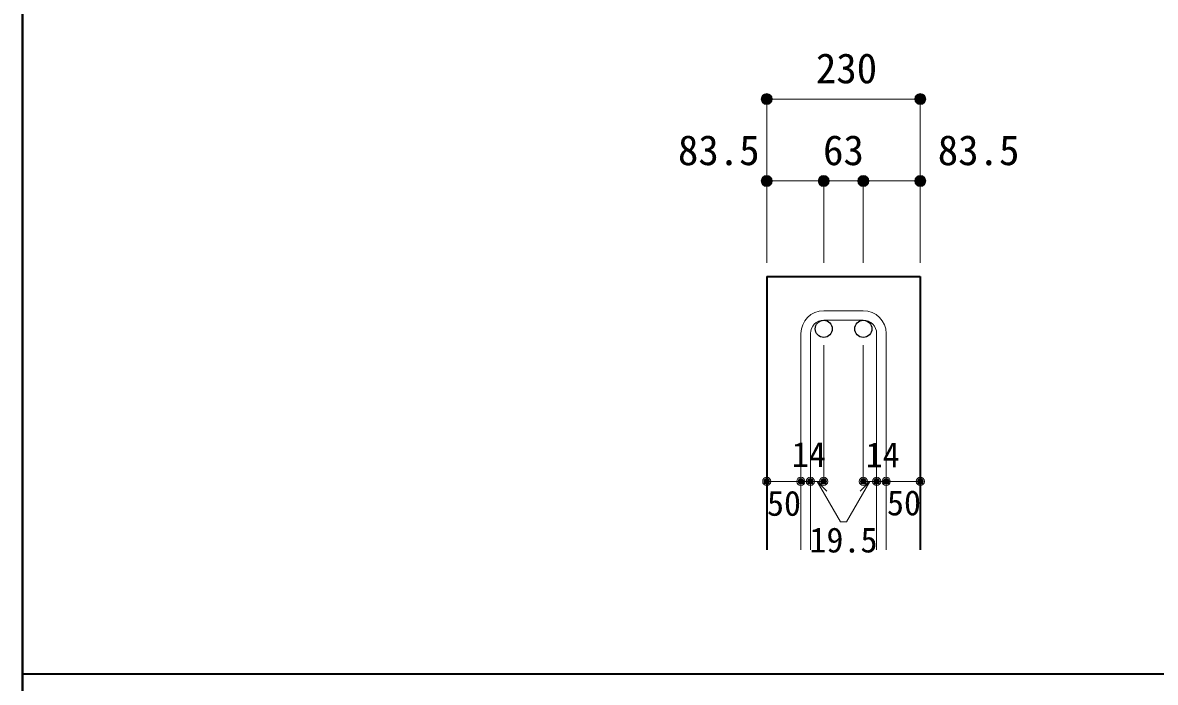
# Model space of a CAD drawing. Units: millimetres at full size, sheet at 1:20; some dimension numbers follow another scale. Extents: x -3982 to 3969, y -2797 to 2801.
# Drawn here: x -3982 to -2322, y -10 to 956 of the extents above; entities that cross this region are included whole.
import ezdxf
from ezdxf.enums import TextEntityAlignment as Align

# ---------------------------------------------------------------- set-up
doc = ezdxf.new("R2010")
doc.units = ezdxf.units.MM
doc.header["$LTSCALE"] = 20
doc.header["$PDMODE"] = 32
doc.header["$PDSIZE"] = 12
for name, color, linetype, lineweight in [('6-1_躯体線', 2, 'Continuous', 35), ('6-5_梁主筋', 7, 'Continuous', 18), ('6-6_S.T.P.', 7, 'Continuous', 18), ('6-D_寸法', 4, 'Continuous', 9), ('F-0_枠', 6, 'Continuous', 40)]:
    doc.layers.add(name, color=color, linetype=linetype, lineweight=lineweight)
doc.styles.add('ＭＳ ゴシック', font='')
doc.styles.get('ＭＳ ゴシック').set_extended_font_data('MS Gothic')

msp = doc.modelspace()

# ---------------------------------------------------------------- linework, layer by layer
at = {"layer": '6-1_躯体線'}
for p, q in [((-2891.37, 584.12), (-2891.37, 184.12)), ((-2891.37, 584.12), (-2666.37, 584.12)), ((-2666.37, 584.12), (-2666.37, 184.12))]:
    msp.add_line(p, q, dxfattribs=at)
at = {"layer": '6-5_梁主筋', "color": 3, "lineweight": 25}
for centre in [(-2807.87, 507.62), (-2749.87, 507.62)]:
    msp.add_circle(centre, 12.5, dxfattribs=at)
at = {"layer": '6-6_S.T.P.'}
for p, q in [((-2749.87, 534.12), (-2807.87, 534.12)), ((-2749.87, 520.12), (-2807.87, 520.12)), ((-2841.37, 500.62), (-2841.37, 184.12)), ((-2827.37, 500.62), (-2827.37, 184.12)), ((-2730.37, 500.62), (-2730.37, 184.12)), ((-2716.37, 500.62), (-2716.37, 184.12))]:
    msp.add_line(p, q, dxfattribs=at)
for centre, radius, start, end in [((-2807.87, 500.62), 33.5, 90, 180), ((-2749.87, 500.62), 33.5, 0, 90), ((-2807.87, 500.62), 19.5, 90, 180), ((-2749.87, 500.62), 19.5, 0, 90)]:
    msp.add_arc(centre, radius, start, end, dxfattribs=at)
at = {"layer": '6-D_寸法'}
for p, q in [((-2891.37, 844.12), (-2666.37, 844.12)), ((-2666.37, 844.12), (-2666.37, 724.12)), ((-2891.37, 724.12), (-2891.37, 604.12)), ((-2807.87, 724.12), (-2807.87, 604.12)), ((-2807.87, 724.12), (-2666.37, 724.12)), ((-2749.87, 724.12), (-2749.87, 604.12)), ((-2666.37, 724.12), (-2666.37, 604.12)), ((-2807.87, 284.12), (-2807.87, 483.45)), ((-2749.87, 284.12), (-2749.87, 483.45)), ((-2891.37, 284.12), (-2841.37, 284.12)), ((-2841.37, 284.12), (-2807.87, 284.12)), ((-2817.62, 284.12), (-2803.48, 269.98)), ((-2817.62, 284.12), (-2783.39, 224.85)), ((-2740.12, 284.12), (-2774.34, 224.85)), ((-2740.12, 284.12), (-2754.26, 269.98)), ((-2749.87, 284.12), (-2666.37, 284.12)), ((-2730.37, 284.12), (-2716.37, 284.12)), ((-2783.39, 224.85), (-2774.34, 224.85))]:
    msp.add_line(p, q, dxfattribs=at)
msp.add_lwpolyline([(-2891.37, 844.12), (-2891.37, 724.12), (-2807.87, 724.12)], dxfattribs=at)
for centre, radius in [((-2891.37, 844.12), 8), ((-2891.37, 844.12), 7.2), ((-2891.37, 844.12), 6.4), ((-2891.37, 844.12), 5.6), ((-2891.37, 844.12), 4.8), ((-2891.37, 844.12), 4), ((-2891.37, 844.12), 3.2), ((-2666.37, 844.12), 8), ((-2666.37, 844.12), 7.2), ((-2666.37, 844.12), 6.4), ((-2666.37, 844.12), 5.6), ((-2666.37, 844.12), 4.8), ((-2666.37, 844.12), 4), ((-2666.37, 844.12), 3.2), ((-2891.37, 844.12), 2.4), ((-2891.37, 844.12), 1.6), ((-2891.37, 844.12), 0.8), ((-2666.37, 844.12), 2.4), ((-2666.37, 844.12), 1.6), ((-2666.37, 844.12), 0.8), ((-2891.37, 724.12), 8), ((-2891.37, 724.12), 7.2), ((-2891.37, 724.12), 6.4), ((-2807.87, 724.12), 8), ((-2807.87, 724.12), 7.2), ((-2807.87, 724.12), 6.4), ((-2749.87, 724.12), 8), ((-2749.87, 724.12), 7.2), ((-2749.87, 724.12), 6.4), ((-2666.37, 724.12), 8), ((-2666.37, 724.12), 7.2), ((-2666.37, 724.12), 6.4), ((-2891.37, 724.12), 5.6), ((-2891.37, 724.12), 4.8), ((-2891.37, 724.12), 4), ((-2891.37, 724.12), 3.2), ((-2891.37, 724.12), 2.4), ((-2891.37, 724.12), 1.6), ((-2891.37, 724.12), 0.8), ((-2807.87, 724.12), 5.6), ((-2807.87, 724.12), 4.8), ((-2807.87, 724.12), 4), ((-2807.87, 724.12), 3.2), ((-2807.87, 724.12), 2.4), ((-2807.87, 724.12), 1.6), ((-2807.87, 724.12), 0.8), ((-2749.87, 724.12), 5.6), ((-2749.87, 724.12), 4.8), ((-2749.87, 724.12), 4), ((-2749.87, 724.12), 3.2), ((-2749.87, 724.12), 2.4), ((-2749.87, 724.12), 1.6), ((-2749.87, 724.12), 0.8), ((-2666.37, 724.12), 5.6), ((-2666.37, 724.12), 4.8), ((-2666.37, 724.12), 4), ((-2666.37, 724.12), 3.2), ((-2666.37, 724.12), 2.4), ((-2666.37, 724.12), 1.6), ((-2666.37, 724.12), 0.8), ((-2891.37, 284.12), 4), ((-2891.37, 284.12), 3.6), ((-2891.37, 284.12), 3.2), ((-2891.37, 284.12), 2.8), ((-2891.37, 284.12), 2.4), ((-2891.37, 284.12), 2), ((-2891.37, 284.12), 1.6), ((-2891.37, 284.12), 1.2), ((-2891.37, 284.12), 0.8), ((-2891.37, 284.12), 0.4), ((-2841.37, 284.12), 4), ((-2841.37, 284.12), 3.6), ((-2841.37, 284.12), 3.2), ((-2841.37, 284.12), 2.8), ((-2841.37, 284.12), 2.4), ((-2841.37, 284.12), 2), ((-2841.37, 284.12), 1.6), ((-2841.37, 284.12), 1.2), ((-2841.37, 284.12), 0.8), ((-2841.37, 284.12), 0.4), ((-2827.37, 284.12), 4), ((-2827.37, 284.12), 3.6), ((-2827.37, 284.12), 3.2), ((-2827.37, 284.12), 2.8), ((-2827.37, 284.12), 2.4), ((-2827.37, 284.12), 2), ((-2827.37, 284.12), 1.6), ((-2827.37, 284.12), 1.2), ((-2827.37, 284.12), 0.8), ((-2827.37, 284.12), 0.4), ((-2807.87, 284.12), 4), ((-2807.87, 284.12), 3.6), ((-2807.87, 284.12), 3.2), ((-2807.87, 284.12), 2.8), ((-2807.87, 284.12), 2.4), ((-2807.87, 284.12), 2), ((-2807.87, 284.12), 1.6), ((-2807.87, 284.12), 1.2), ((-2807.87, 284.12), 0.8), ((-2807.87, 284.12), 0.4), ((-2749.87, 284.12), 4), ((-2749.87, 284.12), 3.6), ((-2749.87, 284.12), 3.2), ((-2749.87, 284.12), 2.8), ((-2749.87, 284.12), 2.4), ((-2749.87, 284.12), 2), ((-2749.87, 284.12), 1.6), ((-2749.87, 284.12), 1.2), ((-2749.87, 284.12), 0.8), ((-2749.87, 284.12), 0.4), ((-2730.37, 284.12), 4), ((-2730.37, 284.12), 3.6), ((-2730.37, 284.12), 3.2), ((-2730.37, 284.12), 2.8), ((-2730.37, 284.12), 2.4), ((-2730.37, 284.12), 2), ((-2730.37, 284.12), 1.6), ((-2730.37, 284.12), 1.2), ((-2730.37, 284.12), 0.8), ((-2730.37, 284.12), 0.4), ((-2716.37, 284.12), 4), ((-2716.37, 284.12), 3.6), ((-2716.37, 284.12), 3.2), ((-2716.37, 284.12), 2.8), ((-2716.37, 284.12), 2.4), ((-2716.37, 284.12), 2), ((-2716.37, 284.12), 1.6), ((-2716.37, 284.12), 1.2), ((-2716.37, 284.12), 0.8), ((-2716.37, 284.12), 0.4), ((-2666.37, 284.12), 4), ((-2666.37, 284.12), 3.6), ((-2666.37, 284.12), 3.2), ((-2666.37, 284.12), 2.8), ((-2666.37, 284.12), 2.4), ((-2666.37, 284.12), 2), ((-2666.37, 284.12), 1.6), ((-2666.37, 284.12), 1.2), ((-2666.37, 284.12), 0.8), ((-2666.37, 284.12), 0.4)]:
    msp.add_circle(centre, radius, dxfattribs=at)
at = {"layer": '6-D_寸法', "color": 7}
for p in [(-2891.37, 844.12), (-2666.37, 844.12), (-2891.37, 724.12), (-2807.87, 724.12), (-2749.87, 724.12), (-2666.37, 724.12), (-2891.37, 284.12), (-2841.37, 284.12), (-2827.37, 284.12), (-2807.87, 284.12), (-2749.87, 284.12), (-2730.37, 284.12), (-2716.37, 284.12), (-2666.37, 284.12)]:
    msp.add_point(p, dxfattribs=at)
at = {"layer": 'F-0_枠'}
msp.add_line((-3981.92, 2800.77), (-3981.92, -2796.83), dxfattribs=at)
at = {"layer": 'F-0_枠', "color": 2, "lineweight": 35}
msp.add_line((2482.4, 1.97), (-3981.92, 1.97), dxfattribs=at)

# ---------------------------------------------------------------- texts
at = {"layer": '6-D_寸法', "style": 'ＭＳ ゴシック'}
for s, height, p in [('230', 43.99, (-2819.38, 854.01)), ('83.5', 43.99, (-3021.55, 734.12)), ('63', 43.99, (-2808.87, 734.12)), ('83.5', 43.99, (-2640.74, 734.12)), ('14', 36.66, (-2854.68, 294.2)), ('14', 36.66, (-2746.4, 293.79)), ('50', 36.66, (-2891.08, 222.77)), ('50', 36.66, (-2715.21, 223.44)), ('19.5', 36.66, (-2828.87, 169.04))]:
    msp.add_text(s, height=height, dxfattribs=at).set_placement(p, align=Align.BOTTOM_LEFT)

doc.saveas('drawing.dxf')
